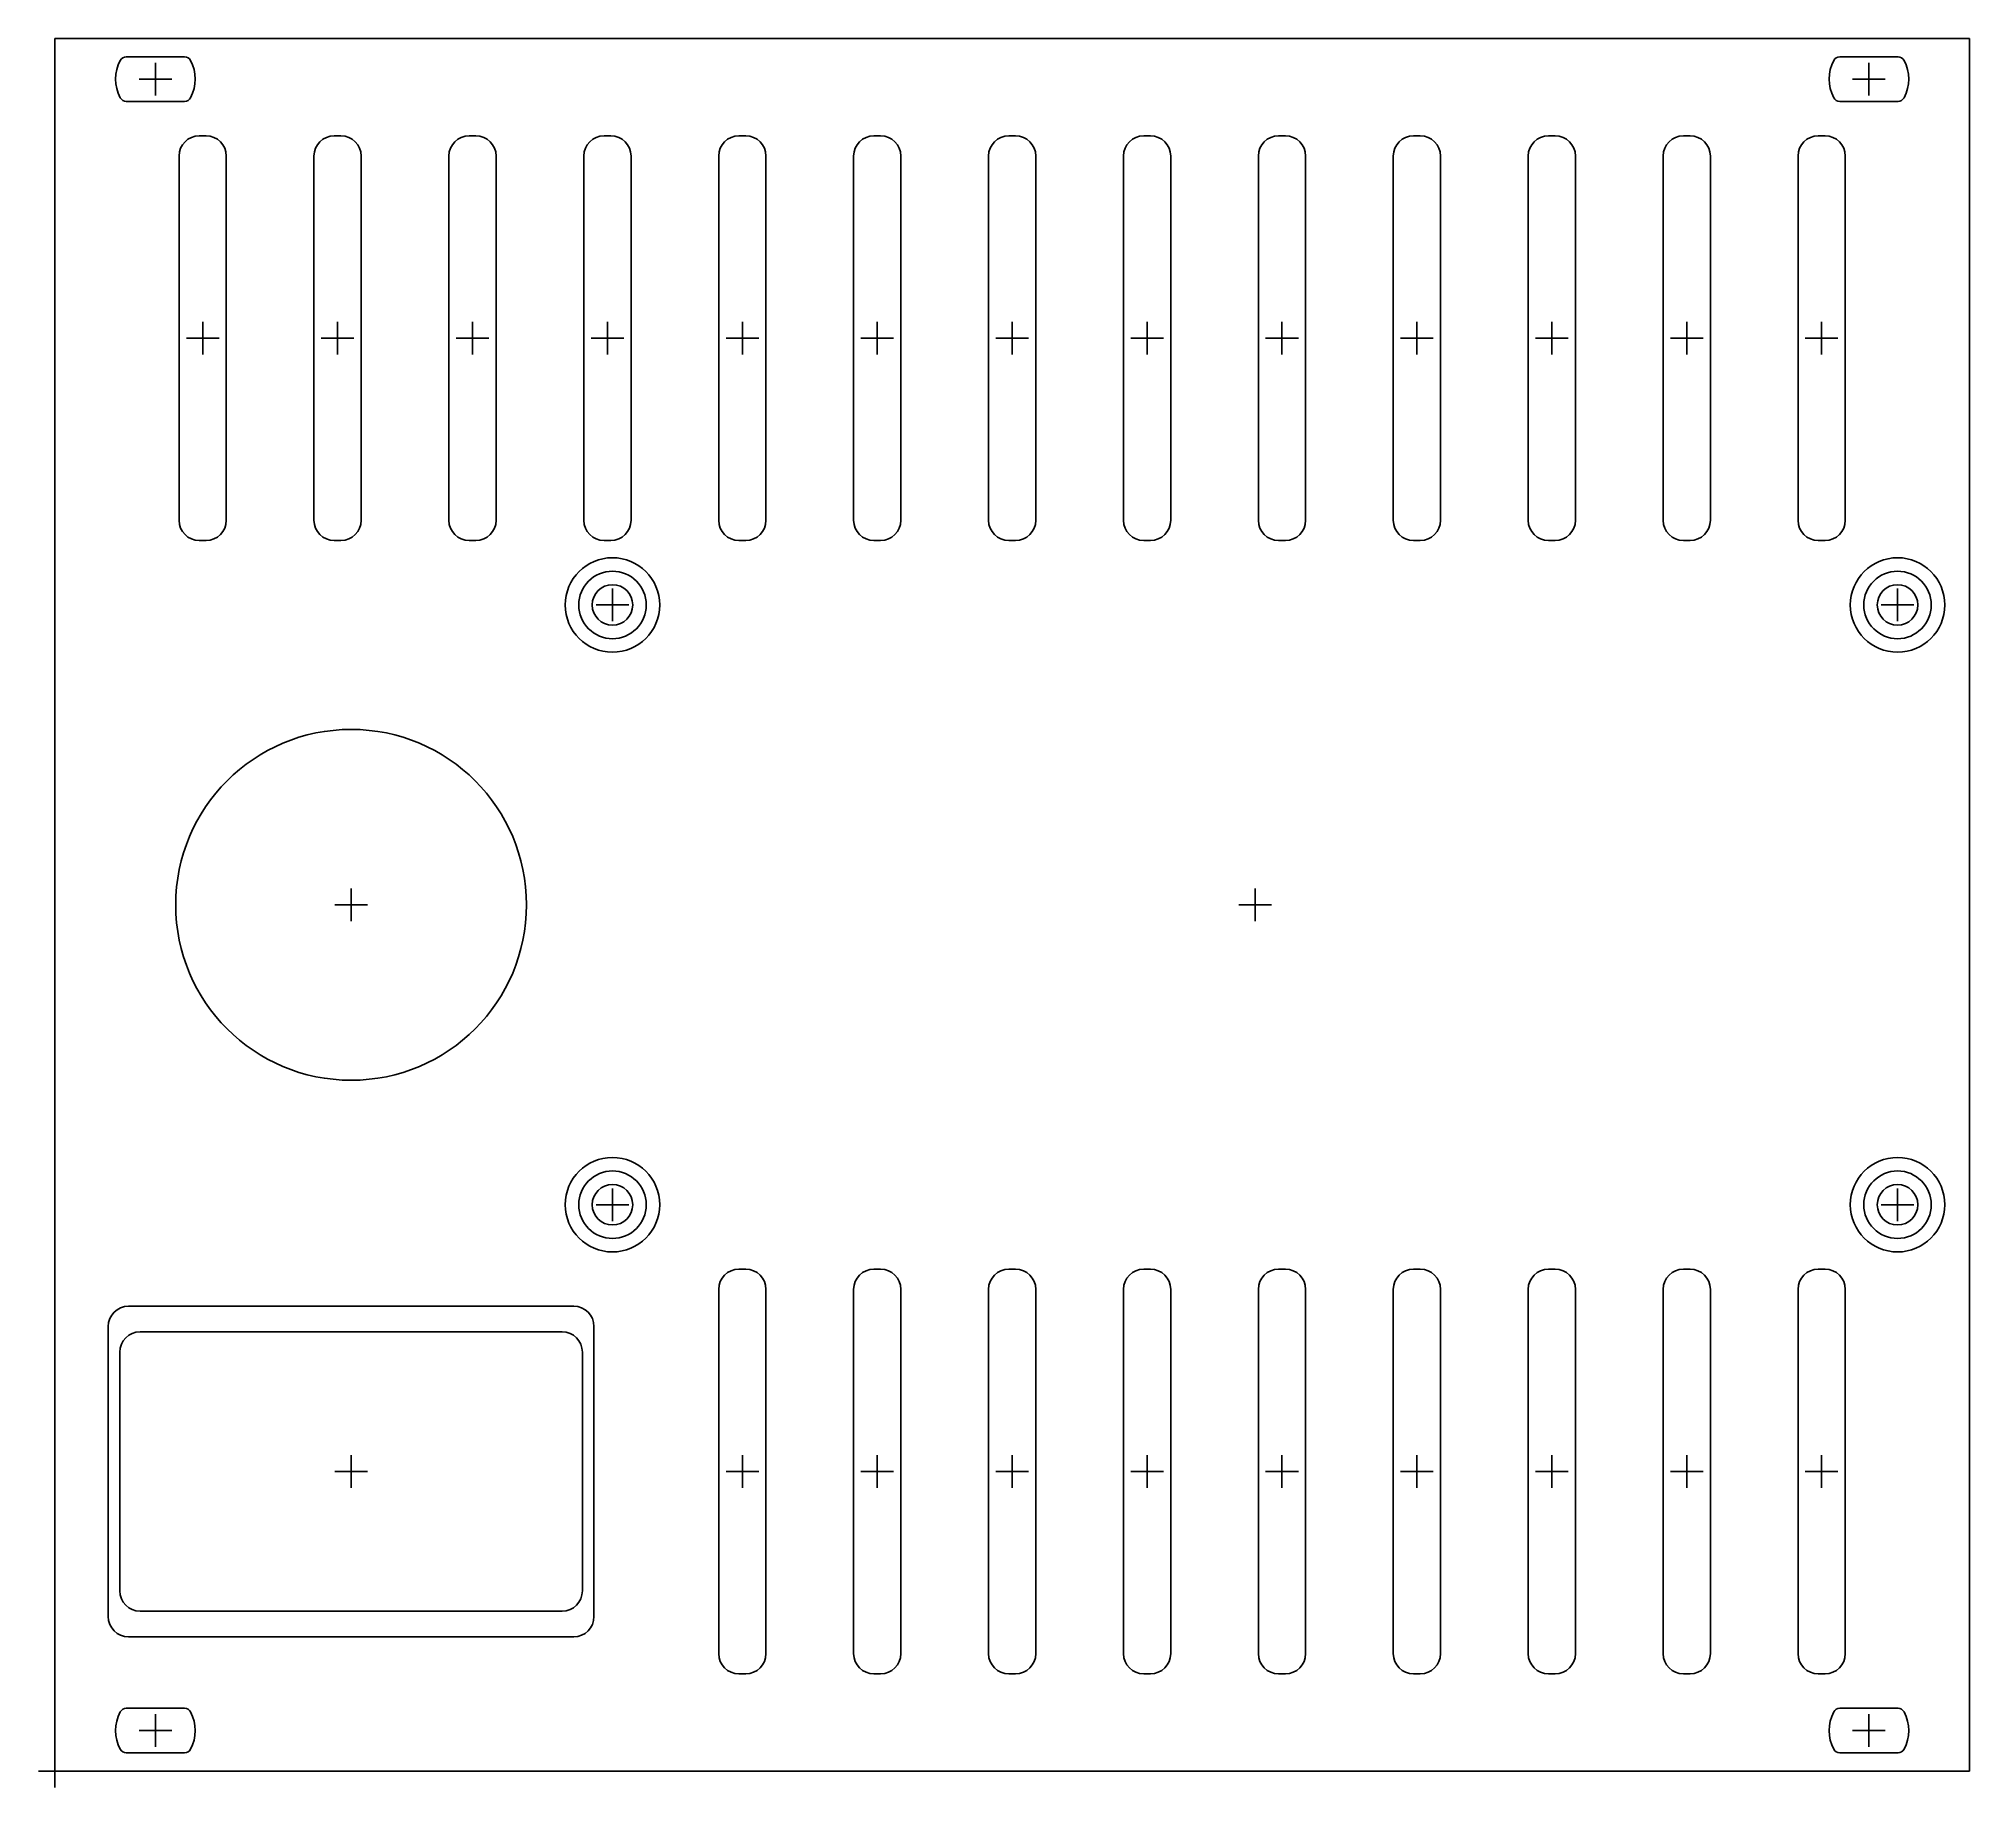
# Model space of a CAD drawing. Header units: millimetres. Extents: x -1 to 142, y -1 to 128.
import ezdxf

# ---------------------------------------------------------------- set-up
doc = ezdxf.new("R2010")
doc.units = ezdxf.units.MM
doc.layers.add('Contour', color=7, linetype='CONTINUOUS')
doc.layers.add('Reference_points', color=1, linetype='CONTINUOUS')

msp = doc.modelspace()

# ---------------------------------------------------------------- linework, layer by layer
at = {"layer": 'Contour', "color": 7, "linetype": 'CONTINUOUS'}
for p, q in [((0, 0), (0, 128.4)), ((0, 128.4), (141.9, 128.4)), ((141.9, 128.4), (141.9, 0)), ((9.613, 127.05), (5.287, 127.05)), ((136.613, 127.05), (132.287, 127.05)), ((5.287, 123.75), (9.613, 123.75)), ((132.287, 123.75), (136.613, 123.75)), ((11.2, 121.2), (10.7, 121.2)), ((21.2, 121.2), (20.7, 121.2)), ((31.2, 121.2), (30.7, 121.2)), ((41.2, 121.2), (40.7, 121.2)), ((51.2, 121.2), (50.7, 121.2)), ((61.2, 121.2), (60.7, 121.2)), ((71.2, 121.2), (70.7, 121.2)), ((81.2, 121.2), (80.7, 121.2)), ((91.2, 121.2), (90.7, 121.2)), ((101.2, 121.2), (100.7, 121.2)), ((111.2, 121.2), (110.7, 121.2)), ((121.2, 121.2), (120.7, 121.2)), ((131.2, 121.2), (130.7, 121.2)), ((9.2, 119.7), (9.2, 92.7)), ((12.7, 92.7), (12.7, 119.7)), ((19.2, 119.7), (19.2, 92.7)), ((22.7, 92.7), (22.7, 119.7)), ((29.2, 119.7), (29.2, 92.7)), ((32.7, 92.7), (32.7, 119.7)), ((39.2, 119.7), (39.2, 92.7)), ((42.7, 92.7), (42.7, 119.7)), ((49.2, 119.7), (49.2, 92.7)), ((52.7, 92.7), (52.7, 119.7)), ((59.2, 119.7), (59.2, 92.7)), ((62.7, 92.7), (62.7, 119.7)), ((69.2, 119.7), (69.2, 92.7)), ((72.7, 92.7), (72.7, 119.7)), ((79.2, 119.7), (79.2, 92.7)), ((82.7, 92.7), (82.7, 119.7)), ((89.2, 119.7), (89.2, 92.7)), ((92.7, 92.7), (92.7, 119.7)), ((99.2, 119.7), (99.2, 92.7)), ((102.7, 92.7), (102.7, 119.7)), ((109.2, 119.7), (109.2, 92.7)), ((112.7, 92.7), (112.7, 119.7)), ((119.2, 119.7), (119.2, 92.7)), ((122.7, 92.7), (122.7, 119.7)), ((129.2, 119.7), (129.2, 92.7)), ((132.7, 92.7), (132.7, 119.7)), ((10.7, 91.2), (11.2, 91.2)), ((20.7, 91.2), (21.2, 91.2)), ((30.7, 91.2), (31.2, 91.2)), ((40.7, 91.2), (41.2, 91.2)), ((50.7, 91.2), (51.2, 91.2)), ((60.7, 91.2), (61.2, 91.2)), ((70.7, 91.2), (71.2, 91.2)), ((80.7, 91.2), (81.2, 91.2)), ((90.7, 91.2), (91.2, 91.2)), ((100.7, 91.2), (101.2, 91.2)), ((110.7, 91.2), (111.2, 91.2)), ((120.7, 91.2), (121.2, 91.2)), ((130.7, 91.2), (131.2, 91.2)), ((51.2, 37.2), (50.7, 37.2)), ((61.2, 37.2), (60.7, 37.2)), ((71.2, 37.2), (70.7, 37.2)), ((81.2, 37.2), (80.7, 37.2)), ((91.2, 37.2), (90.7, 37.2)), ((101.2, 37.2), (100.7, 37.2)), ((111.2, 37.2), (110.7, 37.2)), ((121.2, 37.2), (120.7, 37.2)), ((131.2, 37.2), (130.7, 37.2)), ((38.45, 34.45), (5.45, 34.45)), ((49.2, 35.7), (49.2, 8.7)), ((52.7, 8.7), (52.7, 35.7)), ((59.2, 35.7), (59.2, 8.7)), ((62.7, 8.7), (62.7, 35.7)), ((69.2, 35.7), (69.2, 8.7)), ((72.7, 8.7), (72.7, 35.7)), ((79.2, 35.7), (79.2, 8.7)), ((82.7, 8.7), (82.7, 35.7)), ((89.2, 35.7), (89.2, 8.7)), ((92.7, 8.7), (92.7, 35.7)), ((99.2, 35.7), (99.2, 8.7)), ((102.7, 8.7), (102.7, 35.7)), ((109.2, 35.7), (109.2, 8.7)), ((112.7, 8.7), (112.7, 35.7)), ((119.2, 35.7), (119.2, 8.7)), ((122.7, 8.7), (122.7, 35.7)), ((129.2, 35.7), (129.2, 8.7)), ((132.7, 8.7), (132.7, 35.7)), ((3.95, 32.95), (3.95, 11.45)), ((39.95, 11.45), (39.95, 32.95)), ((37.594, 32.55), (6.304, 32.55)), ((4.804, 31.05), (4.804, 13.35)), ((39.094, 13.35), (39.094, 31.05)), ((6.304, 11.85), (37.594, 11.85)), ((5.45, 9.95), (38.45, 9.95)), ((50.7, 7.2), (51.2, 7.2)), ((60.7, 7.2), (61.2, 7.2)), ((70.7, 7.2), (71.2, 7.2)), ((80.7, 7.2), (81.2, 7.2)), ((90.7, 7.2), (91.2, 7.2)), ((100.7, 7.2), (101.2, 7.2)), ((110.7, 7.2), (111.2, 7.2)), ((120.7, 7.2), (121.2, 7.2)), ((130.7, 7.2), (131.2, 7.2)), ((9.613, 4.65), (5.287, 4.65)), ((136.613, 4.65), (132.287, 4.65)), ((141.9, 0), (0, 0)), ((5.287, 1.35), (9.613, 1.35)), ((132.287, 1.35), (136.613, 1.35))]:
    msp.add_line(p, q, dxfattribs=at)
for centre, radius in [((41.325, 86.425), 3.5), ((41.325, 86.425), 2.5), ((136.575, 86.425), 3.5), ((136.575, 86.425), 2.5), ((41.325, 86.425), 1.5), ((136.575, 86.425), 1.5), ((21.95, 64.2), 13), ((41.325, 41.975), 3.5), ((41.325, 41.975), 2.5), ((136.575, 41.975), 3.5), ((136.575, 41.975), 2.5), ((41.325, 41.975), 1.5), ((136.575, 41.975), 1.5)]:
    msp.add_circle(centre, radius, dxfattribs=at)
for centre, radius, start, end in [((7.45, 125.4), 2.95, 152.00177, 207.99823), ((5.286, 126.55), 0.5, 89.92362, 151.96576), ((9.614, 126.55), 0.5, 28.03424, 90.07638), ((7.45, 125.4), 2.95, 332.00177, 387.99823), ((134.45, 125.4), 2.95, 152.00177, 207.99823), ((132.286, 126.55), 0.5, 89.92362, 151.96576), ((136.614, 126.55), 0.5, 28.03424, 90.07638), ((134.45, 125.4), 2.95, 332.00177, 387.99823), ((5.286, 124.25), 0.5, 208.03424, 270.07638), ((9.614, 124.25), 0.5, 269.92362, 331.96576), ((132.286, 124.25), 0.5, 208.03424, 270.07638), ((136.614, 124.25), 0.5, 269.92362, 331.96576), ((10.7, 119.7), 1.5, 90, 180), ((11.2, 119.7), 1.5, 0, 90), ((20.7, 119.7), 1.5, 90, 180), ((21.2, 119.7), 1.5, 0, 90), ((30.7, 119.7), 1.5, 90, 180), ((31.2, 119.7), 1.5, 0, 90), ((40.7, 119.7), 1.5, 90, 180), ((41.2, 119.7), 1.5, 0, 90), ((50.7, 119.7), 1.5, 90, 180), ((51.2, 119.7), 1.5, 0, 90), ((60.7, 119.7), 1.5, 90, 180), ((61.2, 119.7), 1.5, 0, 90), ((70.7, 119.7), 1.5, 90, 180), ((71.2, 119.7), 1.5, 0, 90), ((80.7, 119.7), 1.5, 90, 180), ((81.2, 119.7), 1.5, 0, 90), ((90.7, 119.7), 1.5, 90, 180), ((91.2, 119.7), 1.5, 0, 90), ((100.7, 119.7), 1.5, 90, 180), ((101.2, 119.7), 1.5, 0, 90), ((110.7, 119.7), 1.5, 90, 180), ((111.2, 119.7), 1.5, 0, 90), ((120.7, 119.7), 1.5, 90, 180), ((121.2, 119.7), 1.5, 0, 90), ((130.7, 119.7), 1.5, 90, 180), ((131.2, 119.7), 1.5, 0, 90), ((10.7, 92.7), 1.5, 180, 270), ((11.2, 92.7), 1.5, 270, 360), ((20.7, 92.7), 1.5, 180, 270), ((21.2, 92.7), 1.5, 270, 360), ((30.7, 92.7), 1.5, 180, 270), ((31.2, 92.7), 1.5, 270, 360), ((40.7, 92.7), 1.5, 180, 270), ((41.2, 92.7), 1.5, 270, 360), ((50.7, 92.7), 1.5, 180, 270), ((51.2, 92.7), 1.5, 270, 360), ((60.7, 92.7), 1.5, 180, 270), ((61.2, 92.7), 1.5, 270, 360), ((70.7, 92.7), 1.5, 180, 270), ((71.2, 92.7), 1.5, 270, 360), ((80.7, 92.7), 1.5, 180, 270), ((81.2, 92.7), 1.5, 270, 360), ((90.7, 92.7), 1.5, 180, 270), ((91.2, 92.7), 1.5, 270, 360), ((100.7, 92.7), 1.5, 180, 270), ((101.2, 92.7), 1.5, 270, 360), ((110.7, 92.7), 1.5, 180, 270), ((111.2, 92.7), 1.5, 270, 360), ((120.7, 92.7), 1.5, 180, 270), ((121.2, 92.7), 1.5, 270, 360), ((130.7, 92.7), 1.5, 180, 270), ((131.2, 92.7), 1.5, 270, 360), ((50.7, 35.7), 1.5, 90, 180), ((51.2, 35.7), 1.5, 0, 90), ((60.7, 35.7), 1.5, 90, 180), ((61.2, 35.7), 1.5, 0, 90), ((70.7, 35.7), 1.5, 90, 180), ((71.2, 35.7), 1.5, 0, 90), ((80.7, 35.7), 1.5, 90, 180), ((81.2, 35.7), 1.5, 0, 90), ((90.7, 35.7), 1.5, 90, 180), ((91.2, 35.7), 1.5, 0, 90), ((100.7, 35.7), 1.5, 90, 180), ((101.2, 35.7), 1.5, 0, 90), ((110.7, 35.7), 1.5, 90, 180), ((111.2, 35.7), 1.5, 0, 90), ((120.7, 35.7), 1.5, 90, 180), ((121.2, 35.7), 1.5, 0, 90), ((130.7, 35.7), 1.5, 90, 180), ((131.2, 35.7), 1.5, 0, 90), ((5.45, 32.95), 1.5, 90, 180), ((38.45, 32.95), 1.5, 0, 90), ((6.304, 31.05), 1.5, 90, 180), ((37.594, 31.05), 1.5, 0, 90), ((6.304, 13.35), 1.5, 180, 270), ((37.594, 13.35), 1.5, 270, 360), ((5.45, 11.45), 1.5, 180, 270), ((38.45, 11.45), 1.5, 270, 360), ((50.7, 8.7), 1.5, 180, 270), ((51.2, 8.7), 1.5, 270, 360), ((60.7, 8.7), 1.5, 180, 270), ((61.2, 8.7), 1.5, 270, 360), ((70.7, 8.7), 1.5, 180, 270), ((71.2, 8.7), 1.5, 270, 360), ((80.7, 8.7), 1.5, 180, 270), ((81.2, 8.7), 1.5, 270, 360), ((90.7, 8.7), 1.5, 180, 270), ((91.2, 8.7), 1.5, 270, 360), ((100.7, 8.7), 1.5, 180, 270), ((101.2, 8.7), 1.5, 270, 360), ((110.7, 8.7), 1.5, 180, 270), ((111.2, 8.7), 1.5, 270, 360), ((120.7, 8.7), 1.5, 180, 270), ((121.2, 8.7), 1.5, 270, 360), ((130.7, 8.7), 1.5, 180, 270), ((131.2, 8.7), 1.5, 270, 360), ((7.45, 3), 2.95, 152.00177, 207.99823), ((5.286, 4.15), 0.5, 89.92362, 151.96576), ((9.614, 4.15), 0.5, 28.03424, 90.07638), ((7.45, 3), 2.95, 332.00177, 387.99823), ((134.45, 3), 2.95, 152.00177, 207.99823), ((132.286, 4.15), 0.5, 89.92362, 151.96576), ((136.614, 4.15), 0.5, 28.03424, 90.07638), ((134.45, 3), 2.95, 332.00177, 387.99823), ((5.286, 1.85), 0.5, 208.03424, 270.07638), ((9.614, 1.85), 0.5, 269.92362, 331.96576), ((132.286, 1.85), 0.5, 208.03424, 270.07638), ((136.614, 1.85), 0.5, 269.92362, 331.96576)]:
    msp.add_arc(centre, radius, start, end, dxfattribs=at)
at = {"layer": 'Reference_points', "color": 1, "linetype": 'CONTINUOUS'}
for p, q in [((7.45, 124.189), (7.45, 126.611)), ((134.45, 124.189), (134.45, 126.611)), ((6.239, 125.4), (8.661, 125.4)), ((133.239, 125.4), (135.661, 125.4)), ((10.95, 104.989), (10.95, 107.411)), ((20.95, 104.989), (20.95, 107.411)), ((30.95, 104.989), (30.95, 107.411)), ((40.95, 104.989), (40.95, 107.411)), ((50.95, 104.989), (50.95, 107.411)), ((60.95, 104.989), (60.95, 107.411)), ((70.95, 104.989), (70.95, 107.411)), ((80.95, 104.989), (80.95, 107.411)), ((90.95, 104.989), (90.95, 107.411)), ((100.95, 104.989), (100.95, 107.411)), ((110.95, 104.989), (110.95, 107.411)), ((120.95, 104.989), (120.95, 107.411)), ((130.95, 104.989), (130.95, 107.411)), ((9.739, 106.2), (12.161, 106.2)), ((19.739, 106.2), (22.161, 106.2)), ((29.739, 106.2), (32.161, 106.2)), ((39.739, 106.2), (42.161, 106.2)), ((49.739, 106.2), (52.161, 106.2)), ((59.739, 106.2), (62.161, 106.2)), ((69.739, 106.2), (72.161, 106.2)), ((79.739, 106.2), (82.161, 106.2)), ((89.739, 106.2), (92.161, 106.2)), ((99.739, 106.2), (102.161, 106.2)), ((109.739, 106.2), (112.161, 106.2)), ((119.739, 106.2), (122.161, 106.2)), ((129.739, 106.2), (132.161, 106.2)), ((41.325, 85.214), (41.325, 87.636)), ((136.575, 85.214), (136.575, 87.636)), ((40.114, 86.425), (42.536, 86.425)), ((135.364, 86.425), (137.786, 86.425)), ((21.95, 62.989), (21.95, 65.411)), ((88.95, 62.989), (88.95, 65.411)), ((20.739, 64.2), (23.161, 64.2)), ((87.739, 64.2), (90.161, 64.2)), ((41.325, 40.764), (41.325, 43.186)), ((136.575, 40.764), (136.575, 43.186)), ((40.114, 41.975), (42.536, 41.975)), ((135.364, 41.975), (137.786, 41.975)), ((21.949, 20.989), (21.949, 23.411)), ((21.95, 20.989), (21.95, 23.411)), ((21.95, 20.989), (21.95, 23.411)), ((50.95, 20.989), (50.95, 23.411)), ((60.95, 20.989), (60.95, 23.411)), ((70.95, 20.989), (70.95, 23.411)), ((80.95, 20.989), (80.95, 23.411)), ((90.95, 20.989), (90.95, 23.411)), ((100.95, 20.989), (100.95, 23.411)), ((110.95, 20.989), (110.95, 23.411)), ((120.95, 20.989), (120.95, 23.411)), ((130.95, 20.989), (130.95, 23.411)), ((20.738, 22.2), (23.16, 22.2)), ((20.739, 22.2), (23.161, 22.2)), ((20.739, 22.2), (23.161, 22.2)), ((49.739, 22.2), (52.161, 22.2)), ((59.739, 22.2), (62.161, 22.2)), ((69.739, 22.2), (72.161, 22.2)), ((79.739, 22.2), (82.161, 22.2)), ((89.739, 22.2), (92.161, 22.2)), ((99.739, 22.2), (102.161, 22.2)), ((109.739, 22.2), (112.161, 22.2)), ((119.739, 22.2), (122.161, 22.2)), ((129.739, 22.2), (132.161, 22.2)), ((6.239, 3), (8.661, 3)), ((7.45, 1.789), (7.45, 4.211)), ((133.239, 3), (135.661, 3)), ((134.45, 1.789), (134.45, 4.211)), ((-1.211, 0), (1.211, 0)), ((0, -1.211), (0, 1.211))]:
    msp.add_line(p, q, dxfattribs=at)

doc.saveas('drawing.dxf')
